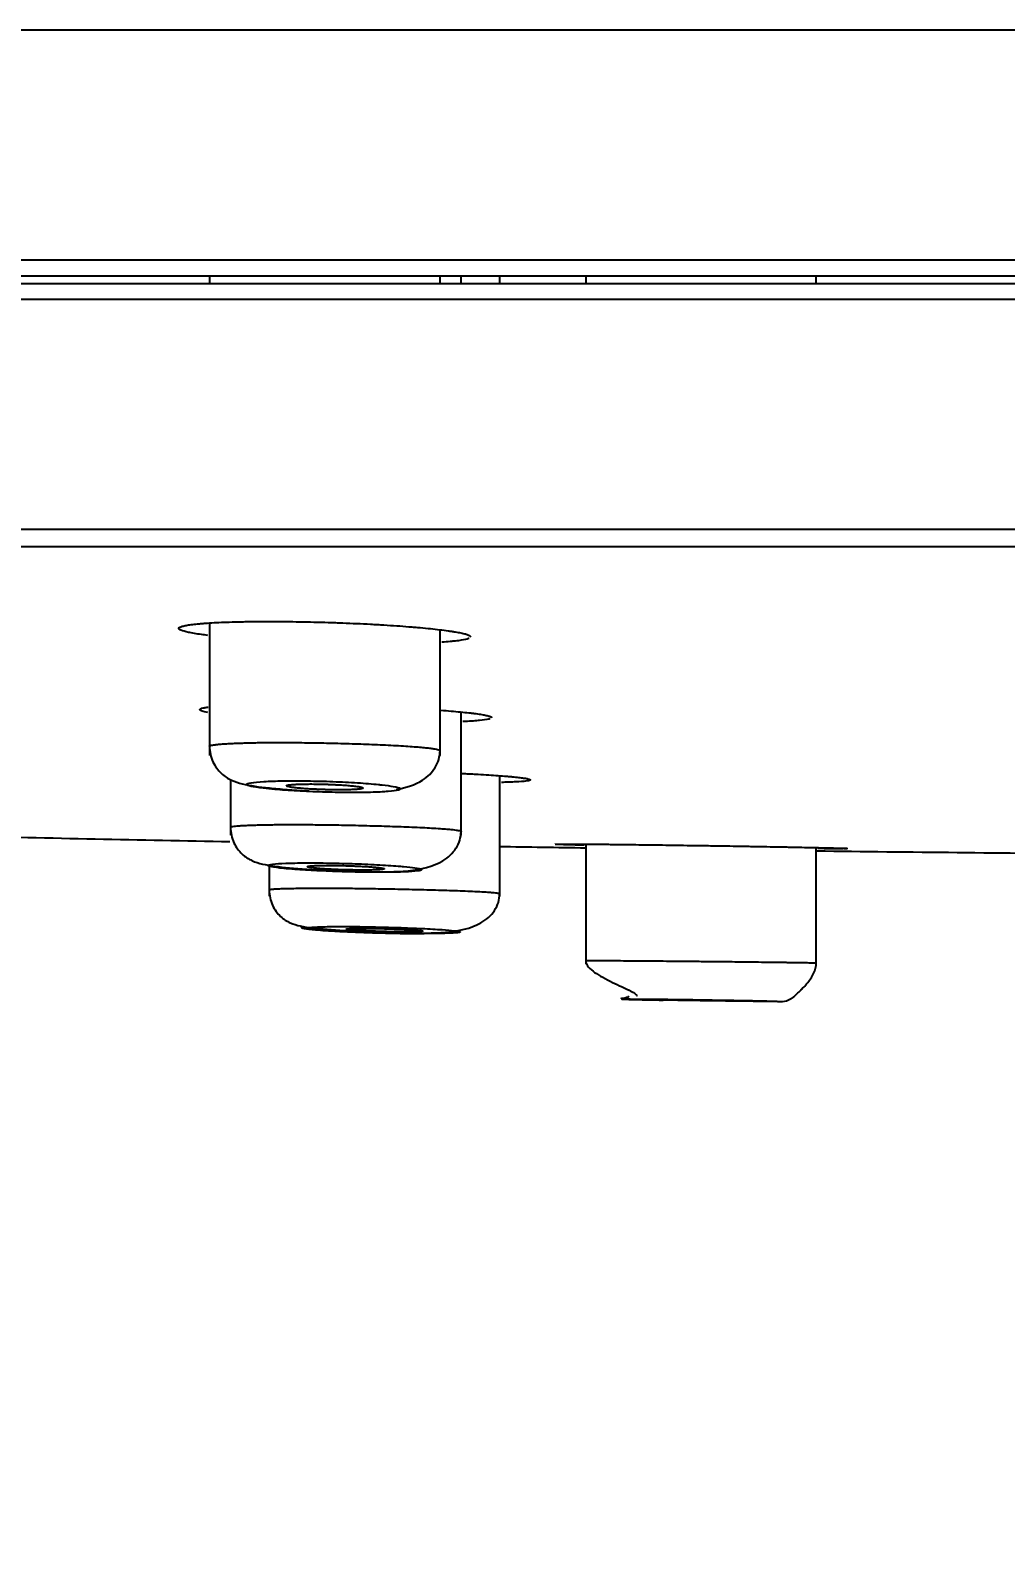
# Model space of a CAD drawing. Header units: millimetres. Extents: x 6110 to 6704, y -2661 to -1821.
# Drawn here: x 6314.468 to 6317.641, y -2068.275 to -2063.343 of the extents above; entities that cross this region are included whole.
import ezdxf

# ---------------------------------------------------------------- set-up
doc = ezdxf.new("R2010")
doc.units = ezdxf.units.MM
doc.header["$LTSCALE"] = 0.1
doc.linetypes.add('HIDDEN2', pattern=[4.7625, 3.175, -1.5875])
doc.layers.add('1', color=4, linetype='HIDDEN2', lineweight=13)
doc.layers.add('DIM', color=3, linetype='Continuous', lineweight=9)
doc.styles.get("Standard").update_dxf_attribs({"font": 'arial.ttf'})
doc.dimstyles.new('ISO-25', dxfattribs={"dimtxt": 2.5, "dimasz": 2.5, "dimexe": 1.25, "dimexo": 0.625, "dimtad": 1, "dimlfac": 5, "dimtxsty": 'Standard', "dimcen": 2.5, "dimadec": 0, "dimazin": 0, "dimtfac": 1, "dimtmove": 0, "dimatfit": 3, "dimfxl": 0, "dimarcsym": 0})

# ---------------------------------------------------------------- blocks, each defined once
blk = doc.blocks.new('*D85')
at = {"layer": 'Defpoints', "color": 0}
for p in [(6324.4599, -2027.3782), (6392.6916, -2027.3782), (6311.704, -2532.5418)]:
    blk.add_point(p, dxfattribs=at)
at = {"layer": 'DIM', "color": 0, "lineweight": -2}
for p, q in [((6325.0849, -2027.3782), (6393.9416, -2027.3782)), ((6392.6916, -2527.5418), (6392.6916, -2032.3782)), ((6312.329, -2532.5418), (6393.9416, -2532.5418))]:
    blk.add_line(p, q, dxfattribs=at)
at = {"layer": 'DIM', "color": 0}
for points in [[(6391.8583, -2032.3782), (6393.5249, -2032.3782), (6392.6916, -2027.3782)], [(6391.8583, -2527.5418), (6393.5249, -2527.5418), (6392.6916, -2532.5418)]]:
    blk.add_solid(points, dxfattribs=at)
at = {"layer": 'DIM', "color": 0, "insert": (6389.0618, -2279.96), "char_height": 5, "attachment_point": 5, "rotation": 90}
blk.add_mtext('2020,7', dxfattribs=at)

msp = doc.modelspace()

# ---------------------------------------------------------------- hatches: boundary and pattern name
at = {"layer": 'DIM'}
h = msp.add_hatch(dxfattribs=at)
h.set_pattern_fill('ANSI31', color=2)
edge = h.paths.add_edge_path()
edge.add_line((6619.6172, -2595.9805), (6619.6172, -1962.2056))
edge.add_line((6634.6172, -1966.1101), (6619.6172, -1966.1101))
edge.add_line((6634.6172, -2610.9805), (6634.6172, -1966.1101))
edge.add_line((6634.6172, -2610.9805), (6184.4567, -2610.9805))
edge.add_line((6619.6172, -2595.9805), (6184.4567, -2595.9805))
edge.add_line((6184.4567, -2610.9805), (6184.4567, -2595.9805))

# ---------------------------------------------------------------- linework, layer by layer
at = {"layer": '1', "color": 7, "linetype": 'Continuous', "lineweight": -3}
for p, q in [((6351.8421, -2063.3432), (6296.9577, -2063.3432)), ((6296.2749, -2064.0902), (6352.5249, -2064.0902)), ((6296.2749, -2064.1422), (6352.5249, -2064.1422)), ((6315.0507, -2064.1422), (6315.0507, -2064.1672)), ((6315.8007, -2064.1672), (6315.8007, -2064.1422)), ((6315.8692, -2064.1672), (6315.8692, -2064.1422)), ((6315.9949, -2064.1672), (6315.9949, -2064.1422)), ((6316.2749, -2064.1422), (6316.2749, -2064.1672)), ((6317.0249, -2064.1672), (6317.0249, -2064.1422)), ((6296.2749, -2064.1672), (6352.5249, -2064.1672)), ((6352.5249, -2064.2192), (6296.2749, -2064.2192)), ((6296.9577, -2064.9661), (6351.8421, -2064.9661)), ((6351.207, -2065.0233), (6297.5928, -2065.0233)), ((6315.0507, -2065.2711), (6315.0507, -2065.7016)), ((6315.8007, -2065.7016), (6315.8007, -2065.2933)), ((6315.8692, -2065.9606), (6315.8692, -2065.5607)), ((6315.1192, -2065.7799), (6315.1192, -2065.9606)), ((6315.9949, -2066.1596), (6315.9949, -2065.7678)), ((6316.2749, -2065.9901), (6316.2749, -2066.38)), ((6317.0249, -2066.38), (6317.0249, -2066.0014)), ((6315.2449, -2066.0578), (6315.2449, -2066.1596))]:
    msp.add_line(p, q, dxfattribs=at)
for start, end in [(268.67933, 268.880354), (269.08154, 269.145726), (269.317625, 269.527971)]:
    msp.add_arc((6320.0022, -1816.0297), 250, start, end, dxfattribs=at)
for points, knots in [([(6315.0458, -2065.3113), (6315.0383, -2065.3103), (6315.0312, -2065.3094), (6315.0162, -2065.3073), (6315.0085, -2065.3061), (6314.998, -2065.3043), (6314.9947, -2065.3037), (6314.9883, -2065.3025), (6314.9854, -2065.3019), (6314.9714, -2065.299), (6314.9631, -2065.2966), (6314.9565, -2065.2937), (6314.9553, -2065.2932), (6314.9534, -2065.292), (6314.9526, -2065.2914), (6314.9509, -2065.2897), (6314.9505, -2065.2886), (6314.9516, -2065.2854), (6314.9553, -2065.2833), (6314.9638, -2065.2809), (6314.9657, -2065.2804), (6314.9699, -2065.2794), (6314.9722, -2065.279), (6314.9795, -2065.2776), (6314.9906, -2065.2759), (6315.0045, -2065.2743), (6315.0159, -2065.2732), (6315.0199, -2065.2729), (6315.0283, -2065.2722), (6315.0326, -2065.2718), (6315.0551, -2065.2702), (6315.0754, -2065.2692), (6315.109, -2065.2679), (6315.1208, -2065.2675), (6315.1392, -2065.267), (6315.1456, -2065.2669), (6315.1584, -2065.2666), (6315.1648, -2065.2665), (6315.1977, -2065.266), (6315.2253, -2065.2658), (6315.2617, -2065.2659), (6315.269, -2065.2659), (6315.2839, -2065.266), (6315.2914, -2065.266), (6315.314, -2065.2663), (6315.3292, -2065.2665), (6315.375, -2065.2673), (6315.4059, -2065.268), (6315.4451, -2065.2692), (6315.453, -2065.2695), (6315.4685, -2065.27), (6315.4763, -2065.2703), (6315.4994, -2065.2712), (6315.5299, -2065.2724), (6315.5598, -2065.2739), (6315.582, -2065.2751), (6315.5894, -2065.2755), (6315.604, -2065.2763), (6315.6112, -2065.2767), (6315.6468, -2065.2789), (6315.6737, -2065.2808), (6315.7054, -2065.2833), (6315.7117, -2065.2838), (6315.724, -2065.2848), (6315.73, -2065.2854), (6315.7478, -2065.287), (6315.7591, -2065.2881), (6315.7911, -2065.2914), (6315.8101, -2065.2937), (6315.831, -2065.2966), (6315.835, -2065.2972), (6315.8428, -2065.2984), (6315.8464, -2065.299), (6315.8569, -2065.3007), (6315.8695, -2065.3031), (6315.8792, -2065.3055), (6315.8854, -2065.3072), (6315.8873, -2065.3078), (6315.8908, -2065.309), (6315.8923, -2065.3096), (6315.8984, -2065.3122), (6315.9007, -2065.3142), (6315.9007, -2065.3161)], [0, 0, 0, 0, 0.021022, 0.021022, 0.046942, 0.046942, 0.059903, 0.059903, 0.072863, 0.072863, 0.124705, 0.124705, 0.137665, 0.137665, 0.150625, 0.150625, 0.176546, 0.176546, 0.228388, 0.228388, 0.241348, 0.241348, 0.254309, 0.254309, 0.280229, 0.30615, 0.30615, 0.319111, 0.319111, 0.332071, 0.332071, 0.383913, 0.383913, 0.409833, 0.409833, 0.422794, 0.422794, 0.435754, 0.435754, 0.487596, 0.487596, 0.500556, 0.500556, 0.513516, 0.513516, 0.539437, 0.539437, 0.591279, 0.591279, 0.604239, 0.604239, 0.6172, 0.6172, 0.64312, 0.669041, 0.669041, 0.682002, 0.682002, 0.694962, 0.694962, 0.746803, 0.746803, 0.759764, 0.759764, 0.772724, 0.772724, 0.798645, 0.798645, 0.850487, 0.850487, 0.863447, 0.863447, 0.876407, 0.876407, 0.902328, 0.928249, 0.928249, 0.941209, 0.941209, 0.95417, 0.95417, 1, 1, 1, 1]), ([(6315.8955, -2065.3209), (6315.895, -2065.3212), (6315.8944, -2065.3214), (6315.8925, -2065.3221), (6315.891, -2065.3226), (6315.8826, -2065.325), (6315.8729, -2065.3268), (6315.8573, -2065.3288), (6315.8539, -2065.3292), (6315.8469, -2065.33), (6315.8432, -2065.3304), (6315.8317, -2065.3315), (6315.8234, -2065.3322), (6315.8118, -2065.333), (6315.809, -2065.3332), (6315.8062, -2065.3334)], [0, 0, 0, 0, 0.043201, 0.043201, 0.142723, 0.142723, 0.540809, 0.540809, 0.640331, 0.640331, 0.739852, 0.739852, 0.938896, 0.938896, 1, 1, 1, 1]), ([(6315.0457, -2065.5618), (6315.0374, -2065.5602), (6315.031, -2065.5587), (6315.0252, -2065.5568), (6315.024, -2065.5563), (6315.022, -2065.5554), (6315.0212, -2065.555), (6315.0194, -2065.5537), (6315.019, -2065.5528), (6315.0199, -2065.5503), (6315.0236, -2065.5487), (6315.032, -2065.5469), (6315.0338, -2065.5465), (6315.0379, -2065.5458), (6315.0402, -2065.5455), (6315.0436, -2065.545), (6315.0447, -2065.5448), (6315.0459, -2065.5447)], [0, 0, 0, 0, 0.238551, 0.238551, 0.311501, 0.311501, 0.384451, 0.384451, 0.530351, 0.530351, 0.822152, 0.822152, 0.895102, 0.895102, 0.968052, 0.968052, 1, 1, 1, 1]), ([(6315.8008, -2065.5544), (6315.8016, -2065.5545), (6315.8023, -2065.5546), (6315.815, -2065.5555), (6315.8263, -2065.5564), (6315.8585, -2065.5591), (6315.8776, -2065.561), (6315.8986, -2065.5633), (6315.9027, -2065.5638), (6315.9104, -2065.5648), (6315.9141, -2065.5652), (6315.9247, -2065.5667), (6315.9373, -2065.5685), (6315.9472, -2065.5704), (6315.9535, -2065.5718), (6315.9554, -2065.5723), (6315.9589, -2065.5732), (6315.9605, -2065.5736), (6315.9668, -2065.5757), (6315.9692, -2065.5773), (6315.9692, -2065.5788)], [0, 0, 0, 0, 0.007333, 0.007333, 0.120127, 0.120127, 0.345715, 0.345715, 0.402112, 0.402112, 0.458509, 0.458509, 0.571303, 0.684097, 0.684097, 0.740494, 0.740494, 0.796891, 0.796891, 1, 1, 1, 1]), ([(6315.9643, -2065.5824), (6315.9637, -2065.5826), (6315.9632, -2065.5827), (6315.9613, -2065.5833), (6315.9598, -2065.5837), (6315.9514, -2065.5855), (6315.9419, -2065.5868), (6315.9263, -2065.5883), (6315.923, -2065.5886), (6315.9161, -2065.5892), (6315.9124, -2065.5894), (6315.9009, -2065.5902), (6315.8927, -2065.5907), (6315.8808, -2065.5913), (6315.8777, -2065.5915), (6315.8746, -2065.5916)], [0, 0, 0, 0, 0.045584, 0.045584, 0.144222, 0.144222, 0.538774, 0.538774, 0.637412, 0.637412, 0.73605, 0.73605, 0.933327, 0.933327, 1, 1, 1, 1]), ([(6315.0507, -2065.6715), (6315.0507, -2065.6712), (6315.0511, -2065.6705), (6315.0535, -2065.6693), (6315.0595, -2065.6679), (6315.0681, -2065.6666), (6315.079, -2065.6654), (6315.092, -2065.6644), (6315.1067, -2065.6634), (6315.1228, -2065.6626), (6315.1401, -2065.6618), (6315.1583, -2065.6612), (6315.1771, -2065.6606), (6315.1964, -2065.6602), (6315.2158, -2065.6599), (6315.2474, -2065.6595), (6315.2946, -2065.6595), (6315.3607, -2065.66), (6315.4323, -2065.6612), (6315.5069, -2065.6631), (6315.5813, -2065.6656), (6315.6517, -2065.6688), (6315.6923, -2065.6713), (6315.7106, -2065.6727)], [0, 0, 0, 0, 0.017028, 0.054973, 0.091857, 0.127679, 0.16244, 0.196139, 0.228777, 0.260354, 0.290869, 0.320324, 0.348719, 0.376053, 0.402328, 0.427543, 0.498766, 0.573501, 0.651753, 0.733526, 0.818823, 0.907647, 1, 1, 1, 1]), ([(6315.0507, -2065.6713), (6315.0508, -2065.6806), (6315.0527, -2065.6983), (6315.0639, -2065.7308), (6315.0878, -2065.7622), (6315.123, -2065.784), (6315.1687, -2065.7981), (6315.2267, -2065.806), (6315.303, -2065.8128), (6315.3473, -2065.8159), (6315.3718, -2065.8168), (6315.3743, -2065.8169)], [0, 0, 0, 0, 0.058936, 0.118159, 0.233929, 0.347343, 0.464936, 0.717563, 0.84912, 0.984599, 1, 1, 1, 1]), ([(6315.6595, -2065.8122), (6315.6906, -2065.8066), (6315.74, -2065.791), (6315.7824, -2065.7499), (6315.798, -2065.7148), (6315.8007, -2065.6958), (6315.8007, -2065.6859)], [0, 0, 0, 0, 0.418877, 0.70841, 0.855496, 1, 1, 1, 1]), ([(6315.7106, -2065.6727), (6315.7188, -2065.6733), (6315.7343, -2065.6745), (6315.7543, -2065.6764), (6315.771, -2065.6782), (6315.7842, -2065.6801), (6315.7937, -2065.682), (6315.7995, -2065.684), (6315.8007, -2065.6853), (6315.8007, -2065.6859), (6315.8007, -2065.6859)], [0, 0, 0, 0, 0.142533, 0.285069, 0.427608, 0.57015, 0.712694, 0.855241, 0.997791, 1, 1, 1, 1]), ([(6315.6121, -2065.7973), (6315.612, -2065.7973), (6315.612, -2065.7973), (6315.6083, -2065.7969), (6315.6045, -2065.7965), (6315.5809, -2065.7941), (6315.5575, -2065.7922), (6315.5074, -2065.789), (6315.4799, -2065.7876), (6315.4246, -2065.7855), (6315.3959, -2065.7848), (6315.3414, -2065.784), (6315.3147, -2065.784), (6315.2671, -2065.7847), (6315.2454, -2065.7854), (6315.2101, -2065.7875), (6315.196, -2065.7888), (6315.1771, -2065.792), (6315.1721, -2065.7939), (6315.1719, -2065.7978), (6315.1766, -2065.8), (6315.195, -2065.8042), (6315.2089, -2065.8064), (6315.2372, -2065.8098), (6315.2496, -2065.811), (6315.2847, -2065.8141), (6315.3096, -2065.8158), (6315.362, -2065.8187), (6315.3902, -2065.8199), (6315.446, -2065.8216), (6315.4744, -2065.8221), (6315.5274, -2065.8224), (6315.5528, -2065.8222), (6315.5971, -2065.8211), (6315.6166, -2065.8202), (6315.6472, -2065.8177), (6315.6586, -2065.8162), (6315.6718, -2065.8127), (6315.6738, -2065.8108), (6315.6681, -2065.8067), (6315.6604, -2065.8045), (6315.639, -2065.8006), (6315.6266, -2065.7989), (6315.6121, -2065.7973)], [0, 0, 0, 0, 0.000024, 0.000024, 0.010845, 0.010845, 0.0646, 0.0646, 0.118041, 0.118041, 0.171522, 0.171522, 0.225057, 0.225057, 0.278725, 0.278725, 0.332548, 0.332548, 0.386481, 0.386481, 0.440427, 0.440427, 0.494373, 0.494373, 0.527631, 0.527631, 0.581248, 0.581248, 0.634755, 0.634755, 0.688244, 0.688244, 0.741814, 0.741814, 0.795531, 0.795531, 0.849396, 0.849396, 0.903344, 0.903344, 0.957274, 0.957274, 1, 1, 1, 1]), ([(6315.8726, -2065.7602), (6315.8778, -2065.7604), (6315.8829, -2065.7607), (6315.8943, -2065.7613), (6315.9006, -2065.7616), (6315.9131, -2065.7623), (6315.9192, -2065.7626), (6315.9372, -2065.7636), (6315.9486, -2065.7643), (6315.9811, -2065.7664), (6316.0005, -2065.7678), (6316.0218, -2065.7696), (6316.0259, -2065.77), (6316.0338, -2065.7707), (6316.0376, -2065.771), (6316.0484, -2065.7721), (6316.0613, -2065.7735), (6316.0714, -2065.7749), (6316.078, -2065.7759), (6316.08, -2065.7762), (6316.0836, -2065.7769), (6316.0852, -2065.7772), (6316.0925, -2065.7788), (6316.0951, -2065.7801), (6316.0947, -2065.7818), (6316.0938, -2065.7824), (6316.0912, -2065.7832), (6316.0902, -2065.7835), (6316.0877, -2065.784), (6316.0863, -2065.7842), (6316.0783, -2065.7855), (6316.0691, -2065.7863), (6316.0538, -2065.7873), (6316.0506, -2065.7875), (6316.0438, -2065.7878), (6316.0402, -2065.788), (6316.0289, -2065.7885), (6316.0208, -2065.7888), (6316.0082, -2065.7892), (6316.0043, -2065.7893), (6316.0003, -2065.7894)], [0, 0, 0, 0, 0.023411, 0.023411, 0.05312, 0.05312, 0.082829, 0.082829, 0.142247, 0.142247, 0.261082, 0.261082, 0.290791, 0.290791, 0.3205, 0.3205, 0.379918, 0.439335, 0.439335, 0.469044, 0.469044, 0.498753, 0.498753, 0.617588, 0.617588, 0.677006, 0.677006, 0.706715, 0.706715, 0.736424, 0.736424, 0.855259, 0.855259, 0.884968, 0.884968, 0.914677, 0.914677, 0.974095, 0.974095, 1, 1, 1, 1]), ([(6315.3007, -2065.8004), (6315.3007, -2065.8004), (6315.3007, -2065.8004), (6315.3008, -2065.7998), (6315.3016, -2065.7993), (6315.304, -2065.7985), (6315.305, -2065.7982), (6315.3074, -2065.7977), (6315.3101, -2065.7973), (6315.3136, -2065.7969), (6315.3175, -2065.7965), (6315.3196, -2065.7963), (6315.3265, -2065.7957), (6315.3317, -2065.7955), (6315.3403, -2065.7951), (6315.3433, -2065.795), (6315.3481, -2065.7949), (6315.3498, -2065.7948), (6315.3531, -2065.7947), (6315.3548, -2065.7947), (6315.3633, -2065.7946), (6315.3705, -2065.7945), (6315.3818, -2065.7945), (6315.3857, -2065.7945), (6315.3936, -2065.7946), (6315.3976, -2065.7946), (6315.4096, -2065.7948), (6315.4177, -2065.795), (6315.4301, -2065.7953), (6315.4342, -2065.7955), (6315.4423, -2065.7958), (6315.4504, -2065.7961), (6315.4583, -2065.7965), (6315.4662, -2065.7969), (6315.4701, -2065.7971), (6315.4814, -2065.7978), (6315.4886, -2065.7982), (6315.4988, -2065.799), (6315.502, -2065.7993), (6315.5084, -2065.7998), (6315.5114, -2065.8001), (6315.5201, -2065.801), (6315.5252, -2065.8016), (6315.532, -2065.8025), (6315.5342, -2065.8028), (6315.538, -2065.8034), (6315.5415, -2065.804), (6315.5442, -2065.8047), (6315.5466, -2065.8053), (6315.5476, -2065.8056), (6315.55, -2065.8065), (6315.5507, -2065.8071), (6315.5507, -2065.808), (6315.5505, -2065.8083), (6315.5499, -2065.8087), (6315.5497, -2065.8088), (6315.5491, -2065.8091), (6315.5487, -2065.8092), (6315.5467, -2065.8099), (6315.5444, -2065.8103), (6315.5404, -2065.8109), (6315.5396, -2065.811), (6315.5378, -2065.8112), (6315.5369, -2065.8113), (6315.534, -2065.8116), (6315.5319, -2065.8118), (6315.5251, -2065.8123), (6315.5199, -2065.8126), (6315.5112, -2065.813), (6315.5081, -2065.8131), (6315.5018, -2065.8132), (6315.4952, -2065.8134), (6315.4882, -2065.8135), (6315.481, -2065.8136), (6315.4772, -2065.8136), (6315.4658, -2065.8136), (6315.458, -2065.8135), (6315.446, -2065.8133), (6315.442, -2065.8132), (6315.4337, -2065.8131), (6315.4296, -2065.813), (6315.4174, -2065.8126), (6315.4093, -2065.8123), (6315.3972, -2065.8118), (6315.3932, -2065.8116), (6315.3853, -2065.8112), (6315.3776, -2065.8108), (6315.3703, -2065.8103), (6315.3631, -2065.8098), (6315.3596, -2065.8096), (6315.3493, -2065.8088), (6315.343, -2065.8082), (6315.3371, -2065.8077)], [0, 0, 0, 0, 0.000418, 0.000418, 0.036118, 0.036118, 0.053967, 0.053967, 0.071817, 0.089667, 0.089667, 0.107516, 0.107516, 0.143216, 0.143216, 0.161065, 0.161065, 0.16999, 0.16999, 0.178915, 0.178915, 0.214614, 0.214614, 0.232464, 0.232464, 0.250314, 0.250314, 0.286013, 0.286013, 0.303863, 0.303863, 0.321712, 0.339562, 0.339562, 0.357412, 0.357412, 0.393111, 0.393111, 0.410961, 0.410961, 0.42881, 0.42881, 0.46451, 0.46451, 0.482359, 0.482359, 0.500209, 0.518059, 0.518059, 0.535908, 0.535908, 0.571608, 0.571608, 0.589457, 0.589457, 0.598382, 0.598382, 0.607307, 0.607307, 0.643006, 0.643006, 0.651931, 0.651931, 0.660856, 0.660856, 0.678706, 0.678706, 0.714405, 0.714405, 0.732255, 0.732255, 0.750105, 0.767954, 0.767954, 0.785804, 0.785804, 0.821503, 0.821503, 0.839353, 0.839353, 0.857203, 0.857203, 0.892902, 0.892902, 0.910752, 0.910752, 0.928601, 0.946451, 0.946451, 0.964301, 0.964301, 1, 1, 1, 1]), ([(6315.3371, -2065.8077), (6315.3313, -2065.8071), (6315.3262, -2065.8065), (6315.3194, -2065.8056), (6315.3173, -2065.8053), (6315.3135, -2065.8046), (6315.3117, -2065.8043), (6315.307, -2065.8034), (6315.3047, -2065.8028), (6315.3024, -2065.8019), (6315.3018, -2065.8016), (6315.3014, -2065.8013)], [0, 0, 0, 0, 0.289769, 0.289769, 0.434654, 0.434654, 0.579539, 0.579539, 0.869308, 0.869308, 1, 1, 1, 1]), ([(6315.1192, -2065.9349), (6315.1192, -2065.9346), (6315.1197, -2065.9339), (6315.123, -2065.9329), (6315.13, -2065.9318), (6315.1398, -2065.9309), (6315.1522, -2065.93), (6315.1668, -2065.9292), (6315.1832, -2065.9285), (6315.2013, -2065.9279), (6315.2206, -2065.9274), (6315.2409, -2065.927), (6315.262, -2065.9267), (6315.2835, -2065.9265), (6315.3161, -2065.9263), (6315.3633, -2065.9265), (6315.4281, -2065.9271), (6315.4991, -2065.9283), (6315.5737, -2065.93), (6315.649, -2065.9322), (6315.7206, -2065.9349), (6315.762, -2065.937), (6315.7805, -2065.9382)], [0, 0, 0, 0, 0.0243, 0.063591, 0.101865, 0.139124, 0.175367, 0.210593, 0.244804, 0.278, 0.310179, 0.341344, 0.371494, 0.400628, 0.428749, 0.49768, 0.570834, 0.648214, 0.72982, 0.815653, 0.905713, 1, 1, 1, 1]), ([(6315.1192, -2065.9347), (6315.1193, -2065.944), (6315.1212, -2065.9616), (6315.1321, -2065.9938), (6315.1558, -2066.0248), (6315.19, -2066.0459), (6315.2344, -2066.0589), (6315.2914, -2066.0657), (6315.3671, -2066.072), (6315.4112, -2066.0748), (6315.4358, -2066.0757), (6315.4385, -2066.0758)], [0, 0, 0, 0, 0.057838, 0.115814, 0.229214, 0.341359, 0.45945, 0.714822, 0.847394, 0.983644, 1, 1, 1, 1]), ([(6315.4385, -2066.0758), (6315.4587, -2066.0768), (6315.502, -2066.0785), (6315.5933, -2066.0802), (6315.6992, -2066.0808), (6315.8, -2066.0586), (6315.8499, -2066.0128), (6315.8664, -2065.9776), (6315.8691, -2065.9585), (6315.8692, -2065.9485)], [0, 0, 0, 0, 0.103844, 0.225058, 0.470428, 0.72171, 0.859743, 0.93036, 1, 1, 1, 1]), ([(6315.7805, -2065.9382), (6315.7901, -2065.9387), (6315.8071, -2065.9399), (6315.8275, -2065.9415), (6315.8426, -2065.9429), (6315.8532, -2065.9442), (6315.8603, -2065.9453), (6315.8647, -2065.9462), (6315.8673, -2065.947), (6315.8685, -2065.9476), (6315.869, -2065.9481), (6315.8692, -2065.9484), (6315.8692, -2065.9485), (6315.8692, -2065.9485)], [0, 0, 0, 0, 0.169133, 0.322641, 0.46052, 0.582764, 0.68937, 0.780335, 0.855657, 0.915332, 0.95936, 0.987739, 1, 1, 1, 1]), ([(6316.1749, -2065.9904), (6316.1749, -2065.9904), (6316.1749, -2065.9904), (6316.175, -2065.9902), (6316.1781, -2065.9901), (6316.1858, -2065.9899), (6316.1875, -2065.9899), (6316.1914, -2065.9899), (6316.1935, -2065.9898), (6316.2003, -2065.9898), (6316.2109, -2065.9898), (6316.2242, -2065.9898), (6316.2352, -2065.9899), (6316.2391, -2065.9899), (6316.2471, -2065.9899), (6316.2514, -2065.9899), (6316.2732, -2065.9901), (6316.2929, -2065.9902), (6316.3258, -2065.9905), (6316.3374, -2065.9906), (6316.3555, -2065.9908), (6316.3617, -2065.9909), (6316.3743, -2065.991), (6316.3807, -2065.9911), (6316.413, -2065.9915), (6316.4404, -2065.9918), (6316.4763, -2065.9922), (6316.4836, -2065.9923), (6316.4984, -2065.9925), (6316.5058, -2065.9926), (6316.5282, -2065.9929), (6316.5433, -2065.9931), (6316.5889, -2065.9938), (6316.6197, -2065.9942), (6316.6589, -2065.9948), (6316.6667, -2065.9949), (6316.6823, -2065.9952), (6316.69, -2065.9953), (6316.7132, -2065.9957), (6316.7438, -2065.9961), (6316.7739, -2065.9966), (6316.7962, -2065.997), (6316.8036, -2065.9971), (6316.8184, -2065.9974), (6316.8257, -2065.9975), (6316.8616, -2065.9981), (6316.8888, -2065.9986), (6316.921, -2065.9992), (6316.9274, -2065.9993), (6316.9399, -2065.9996), (6316.9461, -2065.9997), (6316.9642, -2066.0001), (6316.9757, -2066.0003), (6317.0085, -2066.001), (6317.0281, -2066.0014), (6317.0497, -2066.0019), (6317.0539, -2066.002), (6317.0619, -2066.0022), (6317.0657, -2066.0023), (6317.0767, -2066.0025), (6317.0899, -2066.0029), (6317.1002, -2066.0032), (6317.1069, -2066.0034), (6317.109, -2066.0035), (6317.1128, -2066.0036), (6317.1145, -2066.0037), (6317.122, -2066.004), (6317.125, -2066.0043), (6317.1249, -2066.0045), (6317.1241, -2066.0046), (6317.1217, -2066.0047), (6317.1208, -2066.0047), (6317.1184, -2066.0048), (6317.1171, -2066.0048), (6317.1094, -2066.0049), (6317.1004, -2066.005), (6317.0854, -2066.005), (6317.0823, -2066.005), (6317.0755, -2066.005), (6317.072, -2066.0049), (6317.0609, -2066.0049), (6317.0529, -2066.0049), (6317.0398, -2066.0048), (6317.0351, -2066.0048), (6317.0303, -2066.0047)], [0, 0, 0, 0, 0.000945, 0.000945, 0.052816, 0.052816, 0.065783, 0.065783, 0.078751, 0.078751, 0.104686, 0.130622, 0.130622, 0.143589, 0.143589, 0.156557, 0.156557, 0.208428, 0.208428, 0.234363, 0.234363, 0.247331, 0.247331, 0.260298, 0.260298, 0.312169, 0.312169, 0.325137, 0.325137, 0.338104, 0.338104, 0.36404, 0.36404, 0.41591, 0.41591, 0.428878, 0.428878, 0.441845, 0.441845, 0.467781, 0.493716, 0.493716, 0.506684, 0.506684, 0.519651, 0.519651, 0.571522, 0.571522, 0.58449, 0.58449, 0.597457, 0.597457, 0.623393, 0.623393, 0.675263, 0.675263, 0.688231, 0.688231, 0.701199, 0.701199, 0.727134, 0.753069, 0.753069, 0.766037, 0.766037, 0.779004, 0.779004, 0.830875, 0.830875, 0.85681, 0.85681, 0.869778, 0.869778, 0.882746, 0.882746, 0.934616, 0.934616, 0.947584, 0.947584, 0.960552, 0.960552, 0.986487, 0.986487, 1, 1, 1, 1]), ([(6316.2696, -2065.9937), (6316.2643, -2065.9936), (6316.2592, -2065.9934), (6316.2457, -2065.9931), (6316.2377, -2065.9929), (6316.2268, -2065.9926), (6316.2233, -2065.9925), (6316.2166, -2065.9923), (6316.2135, -2065.9922), (6316.1987, -2065.9918), (6316.1898, -2065.9914), (6316.1823, -2065.9911), (6316.181, -2065.991), (6316.179, -2065.9909), (6316.1783, -2065.9908), (6316.1777, -2065.9908)], [0, 0, 0, 0, 0.105672, 0.105672, 0.289127, 0.289127, 0.380855, 0.380855, 0.472582, 0.472582, 0.839493, 0.839493, 0.931221, 0.931221, 1, 1, 1, 1]), ([(6315.6817, -2066.0629), (6315.6817, -2066.0629), (6315.6817, -2066.0629), (6315.6787, -2066.0626), (6315.6755, -2066.0624), (6315.653, -2066.0604), (6315.63, -2066.0589), (6315.5802, -2066.0561), (6315.5528, -2066.0549), (6315.4975, -2066.0529), (6315.4688, -2066.0522), (6315.414, -2066.0512), (6315.3872, -2066.0511), (6315.3391, -2066.0513), (6315.3171, -2066.0517), (6315.2811, -2066.053), (6315.2666, -2066.054), (6315.2468, -2066.0563), (6315.2413, -2066.0577), (6315.2401, -2066.0607), (6315.2443, -2066.0624), (6315.2617, -2066.0657), (6315.2751, -2066.0675), (6315.3028, -2066.0702), (6315.315, -2066.0712), (6315.3496, -2066.0738), (6315.3743, -2066.0753), (6315.4264, -2066.0778), (6315.4545, -2066.0789), (6315.5104, -2066.0805), (6315.5389, -2066.0811), (6315.5922, -2066.0817), (6315.6178, -2066.0817), (6315.6627, -2066.0811), (6315.6825, -2066.0805), (6315.7138, -2066.0789), (6315.7257, -2066.0778), (6315.7398, -2066.0752), (6315.7423, -2066.0737), (6315.7377, -2066.0706), (6315.7305, -2066.0689), (6315.7095, -2066.0657), (6315.6968, -2066.0643), (6315.6817, -2066.0629)], [0, 0, 0, 0, 0.000024, 0.000024, 0.008988, 0.008988, 0.062733, 0.062733, 0.116317, 0.116317, 0.169884, 0.169884, 0.223465, 0.223465, 0.277121, 0.277121, 0.330877, 0.330877, 0.384716, 0.384716, 0.438578, 0.438578, 0.492439, 0.492439, 0.525767, 0.525767, 0.579447, 0.579447, 0.633043, 0.633043, 0.686609, 0.686609, 0.740209, 0.740209, 0.793895, 0.793895, 0.847679, 0.847679, 0.901534, 0.901534, 0.955396, 0.955396, 1, 1, 1, 1]), ([(6315.3692, -2066.0635), (6315.3692, -2066.0635), (6315.3692, -2066.0635), (6315.3692, -2066.063), (6315.37, -2066.0626), (6315.3724, -2066.062), (6315.3734, -2066.0618), (6315.3758, -2066.0615), (6315.3785, -2066.0611), (6315.382, -2066.0608), (6315.3849, -2066.0606), (6315.3859, -2066.0606), (6315.388, -2066.0604), (6315.3892, -2066.0604), (6315.3949, -2066.06), (6315.4001, -2066.0599), (6315.4087, -2066.0596), (6315.4117, -2066.0596), (6315.4165, -2066.0595), (6315.4182, -2066.0595), (6315.4215, -2066.0594), (6315.4231, -2066.0594), (6315.4317, -2066.0593), (6315.4388, -2066.0593), (6315.4502, -2066.0594), (6315.4541, -2066.0594), (6315.462, -2066.0595), (6315.4659, -2066.0595), (6315.4779, -2066.0597), (6315.4861, -2066.0599), (6315.4984, -2066.0603), (6315.5025, -2066.0604), (6315.5107, -2066.0607), (6315.5187, -2066.061), (6315.5266, -2066.0613), (6315.5345, -2066.0616), (6315.5384, -2066.0618), (6315.5497, -2066.0624), (6315.5569, -2066.0628), (6315.5671, -2066.0634), (6315.5704, -2066.0637), (6315.5768, -2066.0641), (6315.5798, -2066.0644), (6315.5884, -2066.0651), (6315.5936, -2066.0656), (6315.6004, -2066.0663), (6315.6026, -2066.0665), (6315.6064, -2066.067), (6315.6099, -2066.0675), (6315.6126, -2066.068), (6315.615, -2066.0685), (6315.616, -2066.0688), (6315.6184, -2066.0695), (6315.6192, -2066.0699), (6315.6192, -2066.0706), (6315.619, -2066.0708), (6315.6184, -2066.0711), (6315.6181, -2066.0712), (6315.6175, -2066.0715), (6315.6172, -2066.0716), (6315.6152, -2066.072), (6315.6128, -2066.0724), (6315.6089, -2066.0728), (6315.6081, -2066.0729), (6315.6063, -2066.073), (6315.6054, -2066.0731), (6315.6025, -2066.0733), (6315.6004, -2066.0735), (6315.5936, -2066.0738), (6315.5884, -2066.074), (6315.5797, -2066.0742), (6315.5766, -2066.0743), (6315.5703, -2066.0744), (6315.5638, -2066.0745), (6315.5568, -2066.0745), (6315.5495, -2066.0745), (6315.5458, -2066.0745), (6315.5344, -2066.0745), (6315.5266, -2066.0744), (6315.5146, -2066.0742), (6315.5105, -2066.0741), (6315.5023, -2066.0739), (6315.4982, -2066.0738), (6315.4859, -2066.0735), (6315.4778, -2066.0732), (6315.4658, -2066.0728), (6315.4617, -2066.0726), (6315.4539, -2066.0722), (6315.4462, -2066.0719), (6315.4389, -2066.0715), (6315.4317, -2066.0711), (6315.4281, -2066.0709), (6315.4179, -2066.0702), (6315.4115, -2066.0698), (6315.4057, -2066.0693)], [0, 0, 0, 0, 0.000286, 0.000286, 0.03599, 0.03599, 0.053842, 0.053842, 0.071694, 0.089546, 0.089546, 0.098472, 0.098472, 0.107398, 0.107398, 0.143102, 0.143102, 0.160954, 0.160954, 0.169881, 0.169881, 0.178807, 0.178807, 0.214511, 0.214511, 0.232363, 0.232363, 0.250215, 0.250215, 0.285919, 0.285919, 0.303771, 0.303771, 0.321623, 0.339475, 0.339475, 0.357327, 0.357327, 0.393031, 0.393031, 0.410883, 0.410883, 0.428735, 0.428735, 0.464439, 0.464439, 0.482291, 0.482291, 0.500143, 0.517995, 0.517995, 0.535847, 0.535847, 0.571551, 0.571551, 0.589403, 0.589403, 0.598329, 0.598329, 0.607255, 0.607255, 0.642959, 0.642959, 0.651885, 0.651885, 0.660811, 0.660811, 0.678663, 0.678663, 0.714367, 0.714367, 0.73222, 0.73222, 0.750072, 0.767924, 0.767924, 0.785776, 0.785776, 0.82148, 0.82148, 0.839332, 0.839332, 0.857184, 0.857184, 0.892888, 0.892888, 0.91074, 0.91074, 0.928592, 0.946444, 0.946444, 0.964296, 0.964296, 1, 1, 1, 1]), ([(6315.4057, -2066.0693), (6315.3999, -2066.0688), (6315.3947, -2066.0683), (6315.3879, -2066.0676), (6315.3858, -2066.0673), (6315.382, -2066.0668), (6315.3802, -2066.0666), (6315.3755, -2066.0658), (6315.3732, -2066.0653), (6315.3709, -2066.0647), (6315.3703, -2066.0644), (6315.3699, -2066.0642)], [0, 0, 0, 0, 0.29015, 0.29015, 0.435225, 0.435225, 0.5803, 0.5803, 0.870451, 0.870451, 1, 1, 1, 1]), ([(6315.2449, -2066.1384), (6315.2449, -2066.1384), (6315.245, -2066.138), (6315.2472, -2066.1373), (6315.2552, -2066.1364), (6315.2674, -2066.1356), (6315.2834, -2066.1349), (6315.3027, -2066.1343), (6315.3247, -2066.1339), (6315.349, -2066.1336), (6315.375, -2066.1333), (6315.4024, -2066.1332), (6315.4383, -2066.1332), (6315.486, -2066.1335), (6315.5486, -2066.1342), (6315.6183, -2066.1353), (6315.6931, -2066.1367), (6315.7697, -2066.1386), (6315.8437, -2066.1408), (6315.8866, -2066.1425), (6315.9059, -2066.1434)], [0, 0, 0, 0, 0.007002, 0.054638, 0.101059, 0.146263, 0.190252, 0.233026, 0.274584, 0.314927, 0.354056, 0.391969, 0.428668, 0.494118, 0.56496, 0.641193, 0.722817, 0.809827, 0.902223, 1, 1, 1, 1]), ([(6315.2449, -2066.1383), (6315.245, -2066.1475), (6315.2468, -2066.165), (6315.255, -2066.1892), (6315.2671, -2066.2095), (6315.2864, -2066.231), (6315.3145, -2066.2482), (6315.3576, -2066.26), (6315.4147, -2066.2657), (6315.4712, -2066.2702), (6315.4934, -2066.2714), (6315.4951, -2066.2715)], [0, 0, 0, 0, 0.066204, 0.132309, 0.197687, 0.262289, 0.391579, 0.530098, 0.831485, 0.98724, 1, 1, 1, 1]), ([(6315.4951, -2066.2715), (6315.5141, -2066.2726), (6315.555, -2066.2747), (6315.622, -2066.2772), (6315.7152, -2066.2791), (6315.8215, -2066.2806), (6315.9236, -2066.2602), (6315.9749, -2066.2152), (6315.9919, -2066.1801), (6315.9948, -2066.161), (6315.9948, -2066.151)], [0, 0, 0, 0, 0.093003, 0.197477, 0.305021, 0.522474, 0.74727, 0.87217, 0.936434, 1, 1, 1, 1]), ([(6315.9059, -2066.1434), (6315.9173, -2066.1439), (6315.9373, -2066.1449), (6315.9602, -2066.1463), (6315.976, -2066.1476), (6315.986, -2066.1487), (6315.9917, -2066.1496), (6315.9944, -2066.1504), (6315.9949, -2066.1508), (6315.9949, -2066.151), (6315.9949, -2066.151)], [0, 0, 0, 0, 0.200528, 0.381704, 0.543519, 0.685966, 0.809039, 0.912731, 0.997038, 1, 1, 1, 1]), ([(6315.3491, -2066.2601), (6315.349, -2066.2602), (6315.3487, -2066.2613), (6315.3568, -2066.2647), (6315.3936, -2066.2689), (6315.4535, -2066.273), (6315.5183, -2066.2759), (6315.5733, -2066.2779), (6315.6298, -2066.2795), (6315.6912, -2066.2807), (6315.729, -2066.2809), (6315.7494, -2066.2808)], [0, 0, 0, 0, 0.011418, 0.141531, 0.299171, 0.482302, 0.580356, 0.679925, 0.778708, 0.874704, 1, 1, 1, 1]), ([(6315.8075, -2066.2682), (6315.8074, -2066.2682), (6315.8074, -2066.2682), (6315.8051, -2066.2681), (6315.8027, -2066.2679), (6315.7812, -2066.2665), (6315.7583, -2066.2652), (6315.7088, -2066.263), (6315.6815, -2066.2619), (6315.6262, -2066.2602), (6315.5975, -2066.2595), (6315.5425, -2066.2585), (6315.5156, -2066.2582), (6315.4672, -2066.258), (6315.445, -2066.2582), (6315.4086, -2066.2589), (6315.3938, -2066.2594), (6315.3735, -2066.2609), (6315.3677, -2066.2618), (6315.3658, -2066.2639), (6315.3697, -2066.2651), (6315.3865, -2066.2676), (6315.3996, -2066.2689), (6315.4268, -2066.2709), (6315.4389, -2066.2717), (6315.4732, -2066.2737), (6315.4977, -2066.2749), (6315.5496, -2066.277), (6315.5777, -2066.278), (6315.6336, -2066.2795), (6315.6621, -2066.28), (6315.7157, -2066.2808), (6315.7414, -2066.2809), (6315.7867, -2066.2808), (6315.8067, -2066.2806), (6315.8385, -2066.2796), (6315.8506, -2066.279), (6315.8654, -2066.2773), (6315.8682, -2066.2763), (6315.8641, -2066.2741), (6315.8573, -2066.2728), (6315.8364, -2066.2705), (6315.8232, -2066.2693), (6315.8075, -2066.2682)], [0, 0, 0, 0, 0.000021, 0.000021, 0.006944, 0.006944, 0.060672, 0.060672, 0.114402, 0.114402, 0.167992, 0.167992, 0.221621, 0.221621, 0.27528, 0.27528, 0.328994, 0.328994, 0.382762, 0.382762, 0.436553, 0.436553, 0.490345, 0.490345, 0.523706, 0.523706, 0.577422, 0.577422, 0.631084, 0.631084, 0.684715, 0.684715, 0.73835, 0.73835, 0.792025, 0.792025, 0.845755, 0.845755, 0.899535, 0.899535, 0.953336, 0.953336, 1, 1, 1, 1]), ([(6315.4949, -2066.2667), (6315.4949, -2066.2667), (6315.4949, -2066.2667), (6315.4949, -2066.2664), (6315.4957, -2066.2661), (6315.4981, -2066.2657), (6315.4991, -2066.2656), (6315.5014, -2066.2653), (6315.5042, -2066.2651), (6315.5077, -2066.2649), (6315.5106, -2066.2648), (6315.5116, -2066.2647), (6315.5137, -2066.2647), (6315.5148, -2066.2646), (6315.5205, -2066.2644), (6315.5257, -2066.2643), (6315.5343, -2066.2642), (6315.5374, -2066.2642), (6315.5437, -2066.2642), (6315.547, -2066.2642), (6315.5573, -2066.2642), (6315.5644, -2066.2642), (6315.5758, -2066.2643), (6315.5797, -2066.2643), (6315.5876, -2066.2645), (6315.5915, -2066.2645), (6315.6035, -2066.2647), (6315.6116, -2066.2649), (6315.624, -2066.2652), (6315.6281, -2066.2653), (6315.6362, -2066.2656), (6315.6443, -2066.2658), (6315.6522, -2066.2661), (6315.6601, -2066.2664), (6315.664, -2066.2665), (6315.6753, -2066.267), (6315.6825, -2066.2673), (6315.6927, -2066.2679), (6315.696, -2066.268), (6315.7023, -2066.2684), (6315.7054, -2066.2686), (6315.714, -2066.2691), (6315.7192, -2066.2695), (6315.726, -2066.27), (6315.7282, -2066.2702), (6315.732, -2066.2706), (6315.7355, -2066.271), (6315.7383, -2066.2713), (6315.7406, -2066.2717), (6315.7416, -2066.2719), (6315.7441, -2066.2724), (6315.7449, -2066.2727), (6315.7449, -2066.2732), (6315.7447, -2066.2733), (6315.7441, -2066.2735), (6315.7438, -2066.2736), (6315.7432, -2066.2738), (6315.7429, -2066.2738), (6315.7409, -2066.2741), (6315.7385, -2066.2744), (6315.7338, -2066.2747), (6315.7321, -2066.2748), (6315.7282, -2066.275), (6315.7261, -2066.275), (6315.7193, -2066.2753), (6315.7141, -2066.2754), (6315.7054, -2066.2755), (6315.7023, -2066.2755), (6315.696, -2066.2755), (6315.6895, -2066.2756), (6315.6825, -2066.2755), (6315.6753, -2066.2755), (6315.6715, -2066.2755), (6315.6601, -2066.2754), (6315.6523, -2066.2753), (6315.6403, -2066.275), (6315.6363, -2066.275), (6315.6281, -2066.2748), (6315.624, -2066.2747), (6315.6117, -2066.2744), (6315.6036, -2066.2742), (6315.5915, -2066.2738), (6315.5875, -2066.2736), (6315.5797, -2066.2733), (6315.572, -2066.273), (6315.5646, -2066.2727), (6315.5574, -2066.2724), (6315.5539, -2066.2722), (6315.5436, -2066.2717), (6315.5373, -2066.2713), (6315.5314, -2066.271)], [0, 0, 0, 0, 0.000196, 0.000196, 0.035903, 0.035903, 0.053757, 0.053757, 0.07161, 0.089464, 0.089464, 0.098391, 0.098391, 0.107317, 0.107317, 0.143025, 0.143025, 0.160878, 0.160878, 0.178732, 0.178732, 0.214439, 0.214439, 0.232293, 0.232293, 0.250147, 0.250147, 0.285854, 0.285854, 0.303708, 0.303708, 0.321561, 0.339415, 0.339415, 0.357269, 0.357269, 0.392976, 0.392976, 0.41083, 0.41083, 0.428683, 0.428683, 0.46439, 0.46439, 0.482244, 0.482244, 0.500098, 0.517951, 0.517951, 0.535805, 0.535805, 0.571512, 0.571512, 0.589366, 0.589366, 0.598293, 0.598293, 0.60722, 0.60722, 0.642927, 0.642927, 0.660781, 0.660781, 0.678634, 0.678634, 0.714342, 0.714342, 0.732195, 0.732195, 0.750049, 0.767903, 0.767903, 0.785756, 0.785756, 0.821463, 0.821463, 0.839317, 0.839317, 0.857171, 0.857171, 0.892878, 0.892878, 0.910732, 0.910732, 0.928585, 0.946439, 0.946439, 0.964293, 0.964293, 1, 1, 1, 1]), ([(6315.5314, -2066.271), (6315.5256, -2066.2706), (6315.5204, -2066.2702), (6315.5136, -2066.2697), (6315.5115, -2066.2695), (6315.5077, -2066.2691), (6315.5059, -2066.2689), (6315.5012, -2066.2684), (6315.4989, -2066.268), (6315.4966, -2066.2675), (6315.496, -2066.2674), (6315.4956, -2066.2672)], [0, 0, 0, 0, 0.290482, 0.290482, 0.435723, 0.435723, 0.580964, 0.580964, 0.871446, 0.871446, 1, 1, 1, 1]), ([(6315.8648, -2066.277), (6315.8628, -2066.2775), (6315.8593, -2066.278), (6315.8452, -2066.2793), (6315.8308, -2066.28), (6315.8126, -2066.2804)], [0, 0, 0, 0, 0.351707, 0.351707, 1, 1, 1, 1]), ([(6316.2749, -2066.3689), (6316.2751, -2066.3688), (6316.2767, -2066.3687), (6316.2838, -2066.3687), (6316.2976, -2066.3686), (6316.3178, -2066.3687), (6316.3446, -2066.3688), (6316.3782, -2066.369), (6316.4184, -2066.3693), (6316.4611, -2066.3696), (6316.5052, -2066.37), (6316.5508, -2066.3704), (6316.6023, -2066.3708), (6316.6591, -2066.3714), (6316.7211, -2066.372), (6316.7816, -2066.3727), (6316.8345, -2066.3733), (6316.8751, -2066.3738), (6316.9047, -2066.3742), (6316.925, -2066.3745), (6316.9355, -2066.3746), (6316.9396, -2066.3747)], [0, 0, 0, 0, 0.038555, 0.088878, 0.140945, 0.194756, 0.250313, 0.307613, 0.366658, 0.427447, 0.47524, 0.527767, 0.585029, 0.647021, 0.713744, 0.788231, 0.85202, 0.9051, 0.947461, 0.979096, 1, 1, 1, 1]), ([(6316.2749, -2066.3691), (6316.2752, -2066.3796), (6316.2896, -2066.4007), (6316.3382, -2066.4286), (6316.3818, -2066.4492), (6316.4054, -2066.46), (6316.4209, -2066.4677), (6316.4296, -2066.4725), (6316.4352, -2066.4762), (6316.4382, -2066.4787), (6316.4403, -2066.4811), (6316.4408, -2066.4829), (6316.4406, -2066.4839), (6316.4405, -2066.4841)], [0, 0, 0, 0, 0.354501, 0.655501, 0.772462, 0.86176, 0.895942, 0.923723, 0.94667, 0.957307, 0.968017, 0.99161, 1, 1, 1, 1]), ([(6316.8884, -2066.5012), (6316.9174, -2066.5017), (6316.9306, -2066.5039), (6316.9549, -2066.4834), (6316.9623, -2066.4767), (6316.9681, -2066.4713), (6316.9743, -2066.4653), (6316.9833, -2066.4562), (6316.995, -2066.4433), (6317.0072, -2066.4274), (6317.0208, -2066.4041), (6317.0251, -2066.3873), (6317.0249, -2066.3765)], [0, 0, 0, 0, 0.475035, 0.53752, 0.563154, 0.586744, 0.609854, 0.633926, 0.688513, 0.754376, 0.830569, 1, 1, 1, 1]), ([(6316.9396, -2066.3747), (6316.9513, -2066.3749), (6316.9724, -2066.3752), (6316.9966, -2066.3756), (6317.0133, -2066.376), (6317.0228, -2066.3762), (6317.0249, -2066.3764), (6317.0249, -2066.3765), (6317.0249, -2066.3765)], [0, 0, 0, 0, 0.214695, 0.421771, 0.621229, 0.813067, 0.997284, 1, 1, 1, 1]), ([(6316.4152, -2066.4849), (6316.4144, -2066.4875), (6316.4015, -2066.4914), (6316.3918, -2066.4924), (6316.3895, -2066.493), (6316.3895, -2066.493)], [0, 0, 0, 0, 0.261778, 0.999979, 1, 1, 1, 1]), ([(6316.3914, -2066.4936), (6316.3914, -2066.4936), (6316.3919, -2066.4941), (6316.4019, -2066.4945), (6316.4322, -2066.4954), (6316.4525, -2066.4958)], [0, 0, 0, 0, 0.023566, 0.506769, 1, 1, 1, 1]), ([(6316.8412, -2066.4997), (6316.8412, -2066.4997), (6316.8412, -2066.4997), (6316.8405, -2066.4997), (6316.8398, -2066.4996), (6316.821, -2066.4992), (6316.799, -2066.4988), (6316.7507, -2066.4979), (6316.7238, -2066.4975), (6316.6689, -2066.4966), (6316.6401, -2066.4961), (6316.5847, -2066.4954), (6316.5573, -2066.495), (6316.5076, -2066.4944), (6316.4847, -2066.4942), (6316.4464, -2066.4939), (6316.4306, -2066.4938), (6316.4079, -2066.4937), (6316.4009, -2066.4938), (6316.3965, -2066.4941), (6316.3991, -2066.4943), (6316.4135, -2066.4949), (6316.4254, -2066.4952), (6316.451, -2066.4958), (6316.4624, -2066.4961), (6316.4953, -2066.4968), (6316.5191, -2066.4972), (6316.5701, -2066.4981), (6316.598, -2066.4986), (6316.6537, -2066.4994), (6316.6824, -2066.4998), (6316.7367, -2066.5005), (6316.763, -2066.5008), (6316.8096, -2066.5013), (6316.8306, -2066.5015), (6316.8644, -2066.5017), (6316.8777, -2066.5018), (6316.8948, -2066.5017), (6316.8988, -2066.5016), (6316.8973, -2066.5012), (6316.8917, -2066.501), (6316.8722, -2066.5004), (6316.8583, -2066.5), (6316.8412, -2066.4997)], [0, 0, 0, 0, 0.000009, 0.000009, 0.002144, 0.002144, 0.055879, 0.055879, 0.109589, 0.109589, 0.163304, 0.163304, 0.217007, 0.217007, 0.270701, 0.270701, 0.324393, 0.324393, 0.378089, 0.378089, 0.431792, 0.431792, 0.485499, 0.485499, 0.51884, 0.51884, 0.572564, 0.572564, 0.626283, 0.626283, 0.679994, 0.679994, 0.733695, 0.733695, 0.787388, 0.787388, 0.84108, 0.84108, 0.894777, 0.894777, 0.948485, 0.948485, 1, 1, 1, 1]), ([(6316.4525, -2066.4958), (6316.4547, -2066.4959), (6316.4664, -2066.4962), (6316.494, -2066.4967), (6316.5183, -2066.4972), (6316.5267, -2066.4973)], [0, 0, 0, 0, 0.142218, 0.70839, 1, 1, 1, 1]), ([(6316.5249, -2066.496), (6316.5249, -2066.496), (6316.5249, -2066.496), (6316.5249, -2066.496), (6316.5257, -2066.4959), (6316.5281, -2066.4959), (6316.5291, -2066.4959), (6316.5315, -2066.4959), (6316.5342, -2066.4959), (6316.5377, -2066.4959), (6316.5406, -2066.4959), (6316.5416, -2066.4959), (6316.5437, -2066.4959), (6316.5448, -2066.4959), (6316.5505, -2066.4959), (6316.5557, -2066.496), (6316.5643, -2066.4961), (6316.5674, -2066.4961), (6316.5737, -2066.4961), (6316.5771, -2066.4962), (6316.5872, -2066.4963), (6316.5944, -2066.4964), (6316.6058, -2066.4965), (6316.6097, -2066.4966), (6316.6175, -2066.4967), (6316.6215, -2066.4967), (6316.6335, -2066.4969), (6316.6416, -2066.497), (6316.654, -2066.4972), (6316.6581, -2066.4972), (6316.6662, -2066.4974), (6316.6742, -2066.4975), (6316.6822, -2066.4976), (6316.69, -2066.4978), (6316.6939, -2066.4978), (6316.7053, -2066.498), (6316.7125, -2066.4981), (6316.7226, -2066.4983), (6316.726, -2066.4984), (6316.7323, -2066.4985), (6316.7354, -2066.4986), (6316.744, -2066.4988), (6316.7492, -2066.4989), (6316.7561, -2066.499), (6316.7582, -2066.4991), (6316.762, -2066.4992), (6316.7655, -2066.4993), (6316.7683, -2066.4994), (6316.7707, -2066.4995), (6316.7717, -2066.4995), (6316.7741, -2066.4996), (6316.7749, -2066.4997), (6316.7749, -2066.4997), (6316.7747, -2066.4998), (6316.7741, -2066.4998), (6316.7739, -2066.4998), (6316.7733, -2066.4998), (6316.7729, -2066.4998), (6316.7709, -2066.4998), (6316.7686, -2066.4999), (6316.7639, -2066.4999), (6316.7621, -2066.4999), (6316.7582, -2066.4998), (6316.7562, -2066.4998), (6316.7494, -2066.4998), (6316.7442, -2066.4998), (6316.7355, -2066.4997), (6316.7324, -2066.4997), (6316.7261, -2066.4996), (6316.7196, -2066.4995), (6316.7126, -2066.4995), (6316.7054, -2066.4994), (6316.7016, -2066.4993), (6316.6902, -2066.4992), (6316.6825, -2066.4991), (6316.6705, -2066.4989), (6316.6664, -2066.4989), (6316.6582, -2066.4988), (6316.6541, -2066.4987), (6316.6418, -2066.4985), (6316.6337, -2066.4984), (6316.6217, -2066.4982), (6316.6176, -2066.4981), (6316.6098, -2066.498), (6316.6021, -2066.4979), (6316.5948, -2066.4978), (6316.5875, -2066.4976), (6316.584, -2066.4976), (6316.5737, -2066.4974), (6316.5674, -2066.4972), (6316.5615, -2066.4971)], [0, 0, 0, 0, 0.000041, 0.000041, 0.035754, 0.035754, 0.053611, 0.053611, 0.071467, 0.089323, 0.089323, 0.098252, 0.098252, 0.10718, 0.10718, 0.142893, 0.142893, 0.160749, 0.160749, 0.178605, 0.178605, 0.214318, 0.214318, 0.232175, 0.232175, 0.250031, 0.250031, 0.285744, 0.285744, 0.3036, 0.3036, 0.321457, 0.339313, 0.339313, 0.357169, 0.357169, 0.392882, 0.392882, 0.410739, 0.410739, 0.428595, 0.428595, 0.464308, 0.464308, 0.482164, 0.482164, 0.500021, 0.517877, 0.517877, 0.535733, 0.535733, 0.571446, 0.571446, 0.589303, 0.589303, 0.598231, 0.598231, 0.607159, 0.607159, 0.642872, 0.642872, 0.660728, 0.660728, 0.678585, 0.678585, 0.714298, 0.714298, 0.732154, 0.732154, 0.75001, 0.767867, 0.767867, 0.785723, 0.785723, 0.821436, 0.821436, 0.839292, 0.839292, 0.857149, 0.857149, 0.892862, 0.892862, 0.910718, 0.910718, 0.928574, 0.946431, 0.946431, 0.964287, 0.964287, 1, 1, 1, 1]), ([(6316.5615, -2066.4971), (6316.5557, -2066.497), (6316.5505, -2066.4969), (6316.5437, -2066.4967), (6316.5416, -2066.4967), (6316.5378, -2066.4966), (6316.536, -2066.4965), (6316.5313, -2066.4964), (6316.5289, -2066.4963), (6316.5266, -2066.4962), (6316.5261, -2066.4962), (6316.5257, -2066.4961)], [0, 0, 0, 0, 0.290898, 0.290898, 0.436348, 0.436348, 0.581797, 0.581797, 0.872695, 0.872695, 1, 1, 1, 1])]:
    msp.add_open_spline(points, degree=3, knots=knots, dxfattribs=at)

# ---------------------------------------------------------------- dimensions: what is measured, and where the dimension line sits
at = {"layer": 'DIM'}
dim = msp.add_linear_dim(base=(6392.6916, -2027.3782), p1=(6311.704, -2532.5418), p2=(6324.4599, -2027.3782), angle=90, dimstyle='ISO-25', override={"dimtxt": 5, "dimasz": 5, "dimdec": 1, "dimlfac": 4, "dimadec": 1, "dimtdec": 1, "dimfxl": 1.25, "dimtfill": 1}, dxfattribs=at)
dim.commit()
dim.dimension.update_dxf_attribs({"geometry": '*D85', "text_midpoint": (6389.0618, -2279.96)})

doc.saveas('drawing.dxf')
